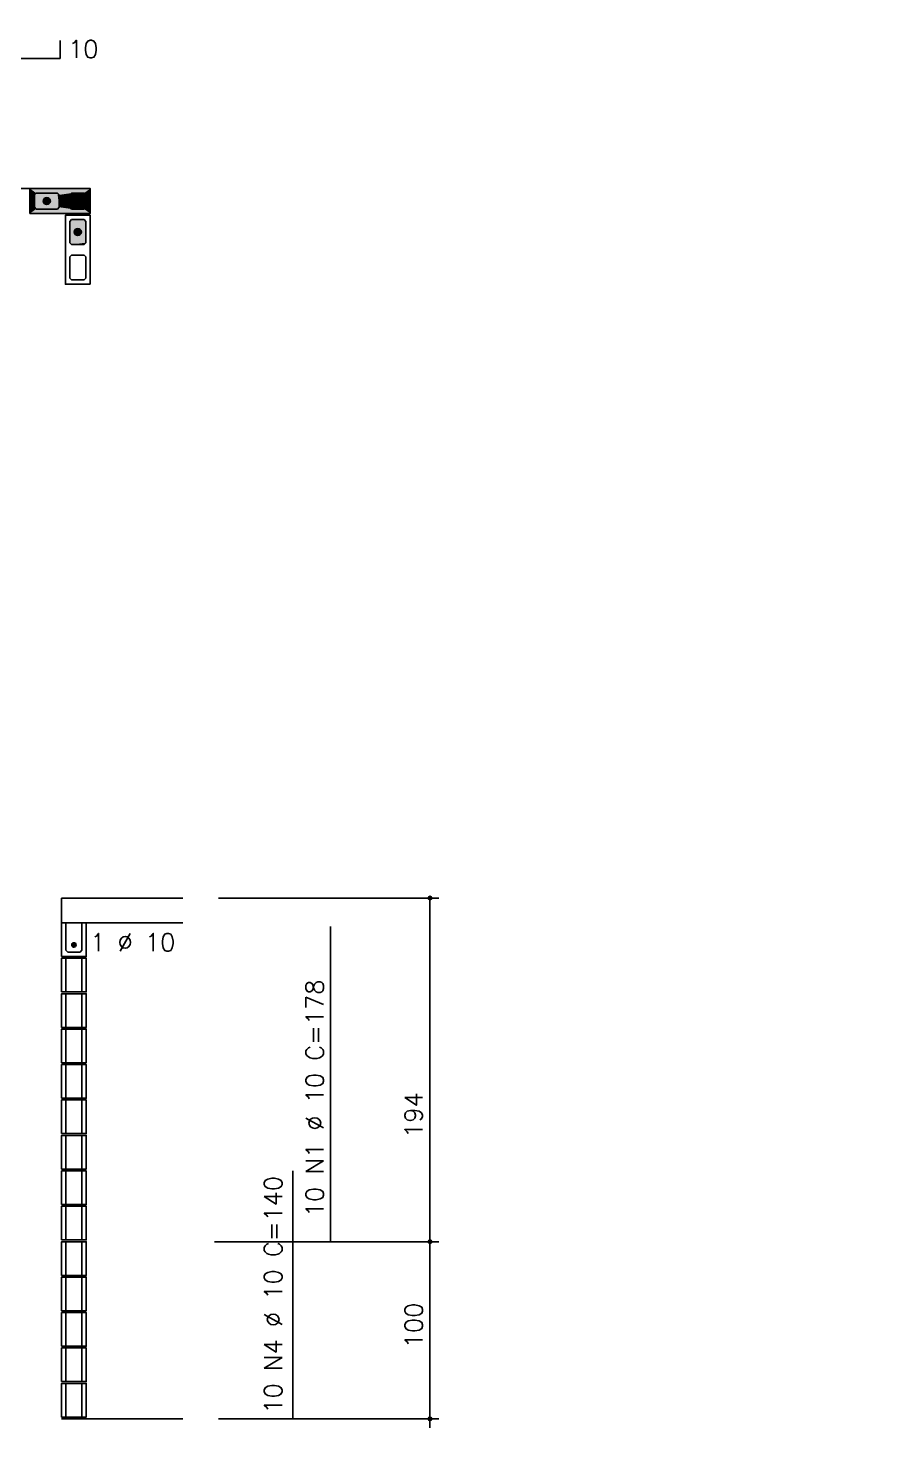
# Model space of a CAD drawing. Extents: x -1.9 to 86, y -1.6 to 60.9.
# Drawn here: x 31.44 to 41.12, y 29.23 to 45.14 of the extents above; entities that cross this region are included whole.
import ezdxf

# ---------------------------------------------------------------- set-up
doc = ezdxf.new("R2010")
doc.units = 0
doc.header["$MEASUREMENT"] = 0
doc.linetypes.add('ESTILO_TQS_0002', pattern=[0.4, 0.1, -0.3])
for name, color, linetype in [('PENA_01', 1, 'CONTINUOUS'), ('PENA_02', 2, 'CONTINUOUS'), ('PENA_03', 3, 'CONTINUOUS'), ('PENA_05', 5, 'CONTINUOUS'), ('PENA_11', 252, 'CONTINUOUS'), ('PENA_21', 100, 'CONTINUOUS')]:
    doc.layers.add(name, color=color, linetype=linetype)
doc.styles.get("Standard").update_dxf_attribs({"font": 'ROMANS.SHX'})

msp = doc.modelspace()

# ---------------------------------------------------------------- linework, layer by layer
at = {"layer": 'PENA_01', "linetype": 'Continuous'}
for points in [[(31.771, 43.277), (31.531, 43.277), (31.511, 43.257), (31.511, 43.117), (31.531, 43.097), (31.771, 43.097), (31.791, 43.117), (31.791, 43.257), (31.771, 43.277)], [(32.071, 43.277), (31.931, 43.277), (31.911, 43.257), (31.911, 43.117), (31.931, 43.097), (32.071, 43.097), (32.091, 43.117), (32.091, 43.257), (32.071, 43.277)], [(32.071, 42.697), (32.091, 42.717), (32.091, 42.957), (32.071, 42.977), (31.931, 42.977), (31.911, 42.957), (31.911, 42.717), (31.931, 42.697), (32.071, 42.697)], [(32.071, 42.297), (32.091, 42.317), (32.091, 42.557), (32.071, 42.577), (31.931, 42.577), (31.911, 42.557), (31.911, 42.317), (31.931, 42.297), (32.071, 42.297)]]:
    msp.add_lwpolyline(points, dxfattribs=at)
at = {"layer": 'PENA_02', "linetype": 'Continuous'}
for points in [[(32.141, 43.327), (31.461, 43.327), (31.461, 43.047), (32.141, 43.047), (32.141, 43.327)], [(32.141, 42.247), (32.141, 43.027), (31.861, 43.027), (31.861, 42.247), (32.141, 42.247)]]:
    msp.add_lwpolyline(points, dxfattribs=at)
for centre, radius in [((35.977, 35.317), 0.02), ((35.977, 35.317), 0.01), ((35.977, 31.437), 0.02), ((35.977, 31.437), 0.01), ((35.977, 29.437), 0.02), ((35.977, 29.437), 0.01)]:
    msp.add_circle(centre, radius, dxfattribs=at)
at = {"layer": 'PENA_03', "linetype": 'Continuous'}
for p, q in [((31.817, 35.317), (31.817, 34.657)), ((31.817, 35.317), (33.188, 35.317)), ((33.588, 35.317), (36.077, 35.317)), ((35.977, 29.337), (35.977, 35.317)), ((31.817, 35.037), (33.188, 35.037)), ((31.867, 34.257), (31.867, 34.637)), ((32.047, 34.257), (32.047, 34.637)), ((31.867, 33.857), (31.867, 34.237)), ((32.047, 33.857), (32.047, 34.237)), ((31.867, 33.457), (31.867, 33.837)), ((32.047, 33.457), (32.047, 33.837)), ((31.867, 33.057), (31.867, 33.437)), ((32.047, 33.057), (32.047, 33.437)), ((31.867, 32.657), (31.867, 33.037)), ((32.047, 32.657), (32.047, 33.037)), ((31.867, 32.257), (31.867, 32.637)), ((32.047, 32.257), (32.047, 32.637)), ((31.867, 31.857), (31.867, 32.237)), ((32.047, 31.857), (32.047, 32.237)), ((31.867, 31.457), (31.867, 31.837)), ((32.047, 31.457), (32.047, 31.837)), ((31.867, 31.057), (31.867, 31.437)), ((32.047, 31.057), (32.047, 31.437)), ((33.546, 31.437), (36.077, 31.437)), ((31.867, 30.657), (31.867, 31.037)), ((32.047, 30.657), (32.047, 31.037)), ((31.867, 30.257), (31.867, 30.637)), ((32.047, 30.257), (32.047, 30.637)), ((31.867, 29.857), (31.867, 30.237)), ((32.047, 29.857), (32.047, 30.237)), ((31.867, 29.457), (31.867, 29.837)), ((32.047, 29.457), (32.047, 29.837)), ((31.817, 29.437), (33.188, 29.437)), ((33.588, 29.437), (36.077, 29.437))]:
    msp.add_line(p, q, dxfattribs=at)
at = {"layer": 'PENA_03', "linetype": 'ESTILO_TQS_0002'}
msp.add_lwpolyline([(28.441, 43.327), (28.441, 43.047), (31.461, 43.047), (31.461, 43.327), (28.441, 43.327)], dxfattribs=at)
at = {"layer": 'PENA_03', "linetype": 'Continuous'}
for points in [[(31.791, 43.117), (31.771, 43.097), (31.531, 43.097), (31.511, 43.117), (31.511, 43.257), (31.531, 43.277), (31.771, 43.277), (31.791, 43.257), (31.791, 43.117)], [(32.091, 43.117), (32.071, 43.097), (31.931, 43.097), (31.911, 43.117), (31.911, 43.257), (31.931, 43.277), (32.071, 43.277), (32.091, 43.257), (32.091, 43.117)], [(31.931, 42.697), (31.911, 42.717), (31.911, 42.957), (31.931, 42.977), (32.071, 42.977), (32.091, 42.957), (32.091, 42.717), (32.071, 42.697), (31.931, 42.697)], [(31.817, 34.657), (32.097, 34.657), (32.097, 35.037)], [(32.047, 35.037), (32.047, 34.727), (32.027, 34.707), (31.887, 34.707), (31.867, 34.727), (31.867, 35.037)], [(31.982, 34.788), (31.98, 34.799), (31.974, 34.807), (31.965, 34.812), (31.954, 34.813), (31.944, 34.81), (31.937, 34.803), (31.932, 34.794), (31.932, 34.783), (31.937, 34.774), (31.944, 34.767), (31.954, 34.764), (31.965, 34.765), (31.974, 34.77), (31.98, 34.778), (31.982, 34.788)], [(31.817, 34.257), (32.097, 34.257), (32.097, 34.637), (31.817, 34.637), (31.817, 34.257)], [(31.817, 33.857), (32.097, 33.857), (32.097, 34.237), (31.817, 34.237), (31.817, 33.857)], [(31.817, 33.457), (32.097, 33.457), (32.097, 33.837), (31.817, 33.837), (31.817, 33.457)], [(31.817, 33.057), (32.097, 33.057), (32.097, 33.437), (31.817, 33.437), (31.817, 33.057)], [(31.817, 32.657), (32.097, 32.657), (32.097, 33.037), (31.817, 33.037), (31.817, 32.657)], [(31.817, 32.257), (32.097, 32.257), (32.097, 32.637), (31.817, 32.637), (31.817, 32.257)], [(31.817, 31.857), (32.097, 31.857), (32.097, 32.237), (31.817, 32.237), (31.817, 31.857)], [(31.817, 31.457), (32.097, 31.457), (32.097, 31.837), (31.817, 31.837), (31.817, 31.457)], [(31.817, 31.057), (32.097, 31.057), (32.097, 31.437), (31.817, 31.437), (31.817, 31.057)], [(31.817, 30.657), (32.097, 30.657), (32.097, 31.037), (31.817, 31.037), (31.817, 30.657)], [(31.817, 30.257), (32.097, 30.257), (32.097, 30.637), (31.817, 30.637), (31.817, 30.257)], [(31.817, 29.857), (32.097, 29.857), (32.097, 30.237), (31.817, 30.237), (31.817, 29.857)], [(31.817, 29.457), (32.097, 29.457), (32.097, 29.837), (31.817, 29.837), (31.817, 29.457)]]:
    msp.add_lwpolyline(points, dxfattribs=at)
for centre, radius in [((31.651, 43.187), 0.04), ((32.001, 43.187), 0.04), ((32.001, 42.837), 0.04), ((31.957, 34.788), 0.025)]:
    msp.add_circle(centre, radius, dxfattribs=at)
for points in [[(31.691, 43.187), (31.631, 43.222), (31.613, 43.201)], [(31.691, 43.187), (31.613, 43.201), (31.613, 43.173)], [(31.691, 43.187), (31.613, 43.173), (31.631, 43.152)], [(31.691, 43.187), (31.658, 43.227), (31.631, 43.222)], [(31.691, 43.187), (31.631, 43.152), (31.658, 43.148)], [(31.691, 43.187), (31.681, 43.213), (31.658, 43.227)], [(31.691, 43.187), (31.658, 43.148), (31.681, 43.161)], [(31.691, 43.187), (31.681, 43.161), (31.691, 43.187)], [(32.041, 43.187), (31.981, 43.222), (31.963, 43.201)], [(32.041, 43.187), (31.963, 43.201), (31.963, 43.173)], [(32.041, 43.187), (31.963, 43.173), (31.981, 43.152)], [(32.041, 43.187), (32.008, 43.227), (31.981, 43.222)], [(32.041, 43.187), (31.981, 43.152), (32.008, 43.148)], [(32.041, 43.187), (32.031, 43.213), (32.008, 43.227)], [(32.041, 43.187), (32.008, 43.148), (32.031, 43.161)], [(32.041, 43.187), (32.031, 43.161), (32.041, 43.187)], [(32.041, 42.837), (31.981, 42.872), (31.963, 42.851)], [(32.041, 42.837), (31.963, 42.851), (31.963, 42.823)], [(32.041, 42.837), (31.963, 42.823), (31.981, 42.802)], [(32.041, 42.837), (32.008, 42.877), (31.981, 42.872)], [(32.041, 42.837), (31.981, 42.802), (32.008, 42.798)], [(32.041, 42.837), (32.031, 42.863), (32.008, 42.877)], [(32.041, 42.837), (32.008, 42.798), (32.031, 42.811)], [(32.041, 42.837), (32.031, 42.811), (32.041, 42.837)], [(31.982, 34.788), (31.937, 34.803), (31.932, 34.794)], [(31.982, 34.788), (31.932, 34.794), (31.932, 34.783)], [(31.982, 34.788), (31.932, 34.783), (31.937, 34.774)], [(31.982, 34.788), (31.944, 34.81), (31.933, 34.797)], [(31.982, 34.788), (31.933, 34.797), (31.933, 34.78)], [(31.982, 34.788), (31.933, 34.78), (31.944, 34.767)], [(31.982, 34.788), (31.944, 34.81), (31.937, 34.803)], [(31.982, 34.788), (31.937, 34.774), (31.944, 34.767)], [(31.982, 34.788), (31.961, 34.813), (31.944, 34.81)], [(31.982, 34.788), (31.954, 34.813), (31.944, 34.81)], [(31.982, 34.788), (31.944, 34.767), (31.961, 34.764)], [(31.982, 34.788), (31.944, 34.767), (31.954, 34.764)], [(31.982, 34.788), (31.965, 34.812), (31.954, 34.813)], [(31.982, 34.788), (31.954, 34.764), (31.965, 34.765)], [(31.982, 34.788), (31.976, 34.805), (31.961, 34.813)], [(31.982, 34.788), (31.961, 34.764), (31.976, 34.772)], [(31.982, 34.788), (31.974, 34.807), (31.965, 34.812)], [(31.982, 34.788), (31.965, 34.765), (31.974, 34.77)], [(31.982, 34.788), (31.98, 34.799), (31.974, 34.807)], [(31.982, 34.788), (31.974, 34.77), (31.98, 34.778)], [(31.982, 34.788), (31.976, 34.772), (31.982, 34.788)], [(31.982, 34.788), (31.98, 34.778), (31.982, 34.788)]]:
    msp.add_solid(points, dxfattribs=at)
at = {"layer": 'PENA_05', "linetype": 'Continuous'}
for p, q in [((31.801, 44.798), (31.801, 44.998)), ((28.101, 44.798), (31.801, 44.798)), ((34.854, 31.435), (34.854, 34.997)), ((34.428, 29.437), (34.428, 32.237))]:
    msp.add_line(p, q, dxfattribs=at)
at = {"layer": 'PENA_11', "linetype": 'Continuous'}
for points in [[(31.791, 43.117), (31.511, 43.257), (31.531, 43.277)], [(31.791, 43.117), (31.531, 43.277), (31.771, 43.277)], [(31.791, 43.117), (31.771, 43.277), (31.791, 43.257)], [(32.091, 43.117), (31.911, 43.257), (31.931, 43.277)], [(32.091, 43.117), (31.931, 43.277), (32.071, 43.277)], [(32.091, 43.117), (32.071, 43.277), (32.091, 43.257)], [(31.791, 43.117), (31.511, 43.117), (31.511, 43.257)], [(31.791, 43.117), (31.531, 43.097), (31.511, 43.117)], [(31.791, 43.117), (31.771, 43.097), (31.531, 43.097)], [(31.791, 43.117), (31.791, 43.257), (31.791, 43.117)], [(32.091, 43.117), (31.911, 43.117), (31.911, 43.257)], [(32.091, 43.117), (31.931, 43.097), (31.911, 43.117)], [(32.091, 43.117), (32.071, 43.097), (31.931, 43.097)], [(32.091, 43.117), (32.091, 43.257), (32.091, 43.117)], [(31.931, 42.697), (31.911, 42.957), (31.931, 42.977)], [(31.931, 42.697), (31.911, 42.717), (31.911, 42.957)], [(31.931, 42.697), (31.931, 42.977), (32.071, 42.977)], [(31.931, 42.697), (32.071, 42.977), (32.091, 42.957)], [(31.931, 42.697), (32.091, 42.957), (32.091, 42.717)], [(31.931, 42.697), (32.091, 42.717), (32.071, 42.697)], [(31.931, 42.697), (32.071, 42.697), (31.931, 42.697)]]:
    msp.add_solid(points, dxfattribs=at)
at = {"layer": 'PENA_21', "linetype": 'Continuous'}
for points in [[(32.141, 43.187), (32.091, 43.187), (32.091, 43.257), (32.071, 43.277), (31.931, 43.277), (31.911, 43.257), (31.911, 43.187), (31.791, 43.187), (31.791, 43.257), (31.771, 43.277), (31.531, 43.277), (31.511, 43.257), (31.511, 43.187), (31.461, 43.187), (31.461, 43.327), (32.141, 43.327), (32.141, 43.187)], [(32.141, 43.187), (32.091, 43.187), (32.091, 43.117), (32.071, 43.097), (31.931, 43.097), (31.911, 43.117), (31.911, 43.187), (31.791, 43.187), (31.791, 43.117), (31.771, 43.097), (31.531, 43.097), (31.511, 43.117), (31.511, 43.187), (31.461, 43.187), (31.461, 43.047), (32.141, 43.047), (32.141, 43.187)]]:
    msp.add_lwpolyline(points, dxfattribs=at)
for points in [[(32.141, 43.327), (31.531, 43.277), (31.461, 43.327)], [(31.531, 43.277), (31.511, 43.257), (31.461, 43.327)], [(31.461, 43.327), (31.511, 43.257), (31.461, 43.187)], [(31.771, 43.277), (31.531, 43.277), (32.141, 43.327)], [(31.791, 43.257), (31.771, 43.277), (32.141, 43.327)], [(32.141, 43.327), (31.931, 43.277), (31.791, 43.257)], [(31.791, 43.187), (31.791, 43.257), (31.931, 43.277)], [(31.791, 43.187), (31.931, 43.277), (31.911, 43.257)], [(32.141, 43.327), (32.071, 43.277), (31.931, 43.277)], [(32.141, 43.327), (32.091, 43.257), (32.071, 43.277)], [(32.141, 43.327), (32.141, 43.187), (32.091, 43.187)], [(32.141, 43.327), (32.091, 43.187), (32.091, 43.257)], [(31.511, 43.257), (31.511, 43.187), (31.461, 43.187)], [(31.461, 43.047), (31.511, 43.117), (31.461, 43.187)], [(31.511, 43.117), (31.511, 43.187), (31.461, 43.187)], [(31.531, 43.097), (31.511, 43.117), (31.461, 43.047)], [(31.791, 43.117), (31.771, 43.097), (32.141, 43.047)], [(31.791, 43.187), (31.911, 43.257), (31.911, 43.187)], [(31.791, 43.187), (31.791, 43.117), (31.931, 43.097)], [(31.791, 43.187), (31.931, 43.097), (31.911, 43.117)], [(31.791, 43.187), (31.911, 43.117), (31.911, 43.187)], [(32.141, 43.047), (31.931, 43.097), (31.791, 43.117)], [(32.141, 43.047), (32.091, 43.117), (32.071, 43.097)], [(32.141, 43.047), (32.141, 43.187), (32.091, 43.187)], [(32.141, 43.047), (32.091, 43.187), (32.091, 43.117)], [(32.141, 43.047), (31.531, 43.097), (31.461, 43.047)], [(31.771, 43.097), (31.531, 43.097), (32.141, 43.047)], [(32.141, 43.047), (32.071, 43.097), (31.931, 43.097)]]:
    msp.add_solid(points, dxfattribs=at)

# ---------------------------------------------------------------- texts
at = {"layer": 'PENA_03', "linetype": 'Continuous'}
for s, p in [('10', (31.891, 44.803)), ('1 %%c 10', (32.142, 34.717))]:
    msp.add_text(s, height=0.2, dxfattribs=at).set_placement(p)
for s, p in [('10 N1 %%c 10 C=178', (34.777, 31.714)), ('194', (35.892, 32.609)), ('10 N4 %%c 10 C=140', (34.307, 29.496)), ('100', (35.894, 30.234))]:
    msp.add_text(s, height=0.2, rotation=90, dxfattribs=at).set_placement(p)

doc.saveas('drawing.dxf')
